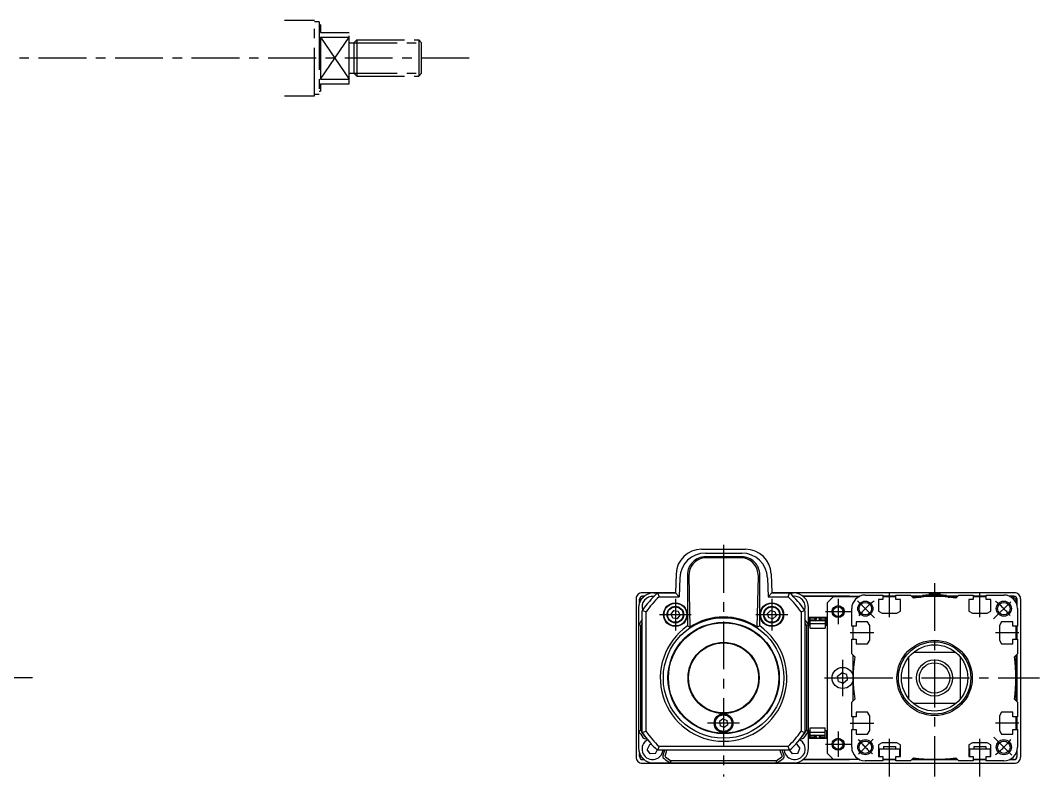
# Model space of a CAD drawing. Extents: x 0 to 1003, y -8 to 466.
# Drawn here: x 664.7 to 1002.9, y 199 to 449.8 of the extents above; entities that cross this region are included whole.
import ezdxf

# ---------------------------------------------------------------- set-up
doc = ezdxf.new("R2010")
doc.units = 0
doc.header["$LTSCALE"] = 0.5
doc.linetypes.add('CENTER', pattern=[50.8, 31.75, -6.35, 6.35, -6.35])
doc.linetypes.add('PHANTOM', pattern=[63.5, 31.75, -6.35, 6.35, -6.35, 6.35, -6.35])
for name, color, linetype in [('MSM_CENTER', 1, 'CENTER'), ('MSM_CONTINUOUS', 7, 'CONTINUOUS'), ('MSM_IMAGINARY', 6, 'PHANTOM'), ('MSM_NARROW', 5, 'CONTINUOUS')]:
    doc.layers.add(name, color=color, linetype=linetype)

msp = doc.modelspace()

# ---------------------------------------------------------------- linework, layer by layer
at = {"layer": 'MSM_CENTER'}
for p, q in [((813.63, 437.32), (268.61, 437.32)), ((898.05, 275.88), (898.05, 199.02)), ((968.05, 263.22), (968.05, 199.02)), ((882.05, 258.03), (882.05, 247.45)), ((914.05, 258.03), (914.05, 247.45)), ((936.05, 257.93), (936.05, 249.55)), ((948.11, 251.68), (942.47, 257.31)), ((953.05, 251.94), (953.05, 259.74)), ((983.05, 251.94), (983.05, 259.74)), ((931.86, 253.74), (940.24, 253.74)), ((987.62, 251.3), (993.3, 256.99)), ((876.76, 252.74), (887.34, 252.74)), ((908.76, 252.74), (919.34, 252.74)), ((947.85, 246.74), (940.05, 246.74)), ((996.05, 246.74), (988.25, 246.74)), ((937.55, 237.78), (937.55, 225.7)), ((668.76, 231.74), (256.33, 231.74)), ((931.51, 231.74), (943.59, 231.74)), ((938.35, 231.74), (1002.9, 231.74)), ((898.05, 222.03), (898.05, 211.45)), ((903.34, 216.74), (892.76, 216.74)), ((940.05, 216.74), (947.85, 216.74)), ((996.05, 216.74), (988.25, 216.74)), ((936.05, 213.93), (936.05, 205.55)), ((931.86, 209.74), (940.24, 209.74)), ((947.71, 211.39), (942.78, 206.46)), ((953.05, 199.02), (953.05, 211.54)), ((983.05, 199.02), (983.05, 211.54)), ((987.72, 212.07), (993.71, 206.08))]:
    msp.add_line(p, q, dxfattribs=at)
for start, end in [(128.1239, 140.7358), (39.6065, 51.4367), (218.794, 230.6091), (308.533, 321.1698)]:
    msp.add_arc((968.05, 231.74), 32.5, start, end, dxfattribs=at)
at = {"layer": 'MSM_CONTINUOUS'}
for p, q in [((890.76, 274.44), (905.34, 274.44)), ((892.01, 273.14), (904.09, 273.14)), ((904.05, 271.94), (892.05, 271.94)), ((903.74, 271.62), (892.36, 271.62)), ((882.27, 266.24), (882.05, 259.94)), ((883.52, 264.95), (883.3, 258.64)), ((886.05, 265.94), (886.05, 248.97)), ((886.64, 266.74), (886.49, 265.5)), ((886.49, 265.5), (886.88, 248.53)), ((909.22, 248.53), (909.61, 265.5)), ((909.61, 265.5), (909.46, 266.74)), ((910.05, 248.97), (910.05, 265.94)), ((912.58, 264.95), (912.8, 258.64)), ((913.83, 266.24), (914.05, 259.94)), ((869.05, 257.99), (869.05, 205.49)), ((870.2, 256.77), (870.2, 257.84)), ((870.2, 257.84), (870.23, 257.81)), ((870.23, 257.81), (870.23, 256.84)), ((870.55, 257.74), (871.55, 258.74)), ((870.55, 257.74), (870.55, 257.49)), ((882.05, 259.99), (871.05, 259.99)), ((871.2, 258.84), (871.72, 258.84)), ((871.23, 258.81), (871.2, 258.84)), ((871.69, 258.81), (871.23, 258.81)), ((871.6, 258.74), (871.55, 258.74)), ((874.85, 259.94), (882.05, 259.94)), ((876.14, 259.94), (876.64, 258.64)), ((876.64, 258.64), (883.3, 258.64)), ((883.3, 258.64), (882.05, 259.94)), ((914.05, 259.94), (912.8, 258.64)), ((912.8, 258.64), (919.46, 258.64)), ((994.55, 259.99), (914.05, 259.99)), ((914.05, 259.94), (921.25, 259.94)), ((919.46, 258.64), (919.97, 259.94)), ((924.38, 258.84), (943.2, 258.84)), ((939.78, 258.81), (924.41, 258.81)), ((934.55, 258.74), (924.5, 258.74)), ((934.55, 258.74), (932.55, 256.74)), ((934.55, 258.74), (942.99, 258.74)), ((939.78, 258.81), (939.8, 258.79)), ((939.78, 258.74), (939.78, 258.81)), ((939.8, 258.79), (943.1, 258.79)), ((939.8, 258.79), (939.8, 258.74)), ((945.05, 259.24), (950.9, 259.24)), ((950.9, 257.74), (949.4, 257.74)), ((949.4, 257.74), (949.4, 253.94)), ((950.9, 259.24), (950.9, 257.74)), ((955.2, 258.84), (950.9, 258.84)), ((950.9, 258.81), (955.2, 258.81)), ((950.9, 258.74), (955.2, 258.74)), ((955.2, 257.74), (955.2, 259.24)), ((955.2, 259.24), (960.05, 259.24)), ((956.7, 257.74), (955.2, 257.74)), ((956.7, 253.94), (956.7, 257.74)), ((960.05, 259.24), (961.04, 258.24)), ((964.08, 258.84), (960.45, 258.84)), ((960.48, 258.81), (964.08, 258.81)), ((960.55, 258.74), (964.09, 258.74)), ((963.05, 258.49), (963.05, 258.54)), ((963.05, 258.54), (963.58, 258.54)), ((966.25, 259.34), (964.05, 259.08)), ((964.05, 259.08), (964.11, 258.58)), ((964.05, 259.08), (972.05, 259.08)), ((966.25, 259.74), (966.25, 259.34)), ((966.25, 259.74), (969.85, 259.74)), ((966.25, 259.34), (969.85, 259.34)), ((969.85, 259.34), (969.85, 259.74)), ((972.05, 259.08), (969.85, 259.34)), ((971.99, 258.58), (972.05, 259.08)), ((972.01, 258.74), (975.55, 258.74)), ((975.65, 258.84), (972.02, 258.84)), ((972.02, 258.81), (975.62, 258.81)), ((972.52, 258.54), (973.05, 258.54)), ((973.05, 258.49), (973.05, 258.54)), ((975.06, 258.24), (976.05, 259.24)), ((976.05, 259.24), (980.9, 259.24)), ((980.9, 257.74), (979.4, 257.74)), ((979.4, 257.74), (979.4, 253.94)), ((980.9, 259.24), (980.9, 257.74)), ((985.2, 258.84), (980.9, 258.84)), ((980.9, 258.81), (985.2, 258.81)), ((980.9, 258.74), (985.2, 258.74)), ((985.2, 257.74), (985.2, 259.24)), ((985.2, 259.24), (991.05, 259.24)), ((986.7, 257.74), (985.2, 257.74)), ((986.7, 253.94), (986.7, 257.74)), ((994.4, 258.84), (992.91, 258.84)), ((993, 258.79), (994.36, 258.79)), ((993.11, 258.74), (994.05, 258.74)), ((995.05, 257.74), (994.05, 258.74)), ((995.05, 257.74), (995.05, 256.8)), ((995.36, 257.79), (995.36, 256.04)), ((995.4, 255.89), (995.4, 257.84)), ((996.55, 257.99), (996.55, 205.49)), ((869.85, 254.94), (869.85, 208.54)), ((872.34, 253.63), (871.05, 254.03)), ((871.05, 213.65), (871.05, 254.03)), ((872.34, 214.04), (872.34, 253.63)), ((880.62, 252.92), (881.5, 254.07)), ((881.5, 254.07), (882.93, 253.88)), ((882.93, 253.88), (883.48, 252.55)), ((912.65, 253.1), (913.66, 254.13)), ((913.66, 254.13), (915.06, 253.77)), ((915.06, 253.77), (915.45, 252.38)), ((925.05, 254.03), (923.76, 253.63)), ((923.76, 253.63), (923.76, 214.04)), ((925.05, 254.03), (925.05, 213.65)), ((926.25, 208.54), (926.25, 254.94)), ((932.55, 206.74), (932.55, 256.74)), ((940.55, 248.89), (940.55, 254.74)), ((949.4, 253.94), (950.61, 253.24)), ((955.49, 253.24), (956.7, 253.94)), ((979.4, 253.94), (980.61, 253.24)), ((985.49, 253.24), (986.7, 253.94)), ((995.55, 254.74), (995.55, 248.89)), ((881.17, 251.59), (880.62, 252.92)), ((882.6, 251.4), (881.17, 251.59)), ((883.48, 252.55), (882.6, 251.4)), ((913.04, 251.71), (912.65, 253.1)), ((914.44, 251.35), (913.04, 251.71)), ((915.45, 252.38), (914.44, 251.35)), ((926.3, 251.74), (926.3, 249.24)), ((932.3, 251.74), (926.3, 251.74)), ((926.8, 248.29), (926.8, 251.74)), ((928.8, 251.28), (926.8, 251.28)), ((926.8, 250.78), (928.3, 250.78)), ((931.8, 250.68), (926.8, 250.68)), ((928.3, 251.74), (928.3, 250.78)), ((928.3, 250.78), (928.35, 250.73)), ((930.25, 250.73), (928.35, 250.73)), ((928.8, 251.28), (928.8, 251.74)), ((928.84, 251.25), (928.8, 251.28)), ((928.83, 251.74), (928.84, 251.25)), ((929.76, 251.25), (929.77, 251.74)), ((929.8, 251.28), (929.76, 251.25)), ((929.8, 251.74), (929.8, 251.28)), ((931.8, 251.28), (929.8, 251.28)), ((930.3, 250.78), (930.25, 250.73)), ((930.3, 251.74), (930.3, 250.78)), ((930.3, 250.78), (931.8, 250.78)), ((931.8, 251.74), (931.8, 248.29)), ((932.3, 249.24), (932.3, 251.74)), ((945.85, 250.39), (942.05, 250.39)), ((942.05, 250.39), (942.05, 248.89)), ((946.55, 249.17), (945.85, 250.39)), ((950.61, 253.24), (955.49, 253.24)), ((980.61, 253.24), (985.49, 253.24)), ((990.25, 250.39), (989.55, 249.17)), ((994.05, 250.39), (990.25, 250.39)), ((994.05, 248.89), (994.05, 250.39)), ((870.55, 249.15), (869.85, 249.35)), ((870.55, 214.32), (870.55, 249.15)), ((886.05, 248.97), (886.88, 248.53)), ((910.05, 248.97), (909.22, 248.53)), ((926.25, 249.35), (925.55, 249.15)), ((925.55, 249.15), (925.55, 214.32)), ((926.3, 249.24), (926.8, 249.24)), ((926.8, 249.79), (931.8, 249.79)), ((926.8, 248.29), (931.8, 248.29)), ((931.8, 249.24), (932.3, 249.24)), ((942.05, 248.89), (940.55, 248.89)), ((941.05, 244.59), (941.05, 248.89)), ((946.55, 244.3), (946.55, 249.17)), ((989.55, 249.17), (989.55, 244.3)), ((995.55, 248.89), (994.05, 248.89)), ((995.05, 248.89), (995.05, 244.59)), ((995.37, 248.89), (995.37, 244.59)), ((995.4, 244.59), (995.4, 248.89)), ((940.55, 239.74), (940.55, 244.59)), ((940.55, 244.59), (942.05, 244.59)), ((942.05, 244.59), (942.05, 243.09)), ((945.85, 243.09), (946.55, 244.3)), ((989.55, 244.3), (990.25, 243.09)), ((994.05, 243.09), (994.05, 244.59)), ((994.05, 244.59), (995.55, 244.59)), ((995.55, 244.59), (995.55, 239.74)), ((942.05, 243.09), (945.85, 243.09)), ((961.07, 240.24), (975.03, 240.24)), ((990.25, 243.09), (994.05, 243.09)), ((941.54, 238.74), (940.55, 239.74)), ((941.05, 224.24), (941.05, 239.24)), ((959.55, 224.75), (959.55, 238.72)), ((976.55, 238.72), (976.55, 224.75)), ((995.55, 239.74), (994.56, 238.74)), ((995.05, 239.24), (995.05, 224.24)), ((995.37, 239.56), (995.37, 223.91)), ((995.4, 223.89), (995.4, 239.59)), ((935.89, 232.36), (937.26, 233.48)), ((938.92, 232.86), (937.26, 233.48)), ((936.18, 230.61), (935.89, 232.36)), ((936.18, 230.61), (937.84, 229.99)), ((939.21, 231.11), (937.84, 229.99)), ((939.21, 231.11), (938.92, 232.86)), ((940.55, 223.74), (941.54, 224.73)), ((940.55, 218.89), (940.55, 223.74)), ((975.03, 223.24), (961.07, 223.24)), ((994.56, 224.73), (995.55, 223.74)), ((995.55, 223.74), (995.55, 218.89)), ((945.85, 220.39), (942.05, 220.39)), ((942.05, 220.39), (942.05, 218.89)), ((946.55, 219.17), (945.85, 220.39)), ((990.25, 220.39), (989.55, 219.17)), ((994.05, 220.39), (990.25, 220.39)), ((994.05, 218.89), (994.05, 220.39)), ((897.85, 218.2), (896.68, 217.29)), ((896.68, 217.29), (896.88, 215.83)), ((897.85, 218.2), (899.22, 217.64)), ((899.42, 216.18), (899.22, 217.64)), ((942.05, 218.89), (940.55, 218.89)), ((941.05, 214.59), (941.05, 218.89)), ((946.55, 214.3), (946.55, 219.17)), ((989.55, 219.17), (989.55, 214.3)), ((995.55, 218.89), (994.05, 218.89)), ((995.05, 218.89), (995.05, 214.59)), ((995.37, 218.89), (995.37, 214.59)), ((995.4, 214.59), (995.4, 218.89)), ((870.55, 214.32), (869.85, 214.12)), ((871.05, 213.65), (872.34, 214.04)), ((898.25, 215.27), (896.88, 215.83)), ((899.42, 216.18), (898.25, 215.27)), ((923.76, 214.04), (925.05, 213.65)), ((926.25, 214.12), (925.55, 214.32)), ((926.3, 214.24), (926.3, 211.74)), ((926.8, 214.24), (926.3, 214.24)), ((926.75, 214.24), (926.8, 214.19)), ((926.8, 215.19), (931.8, 215.19)), ((926.8, 211.74), (926.8, 215.19)), ((931.8, 213.69), (926.8, 213.69)), ((931.8, 211.74), (931.8, 215.19)), ((932.3, 214.24), (931.8, 214.24)), ((931.85, 214.24), (931.8, 214.19)), ((932.3, 211.74), (932.3, 214.24)), ((940.55, 208.74), (940.55, 214.59)), ((940.55, 214.59), (942.05, 214.59)), ((942.05, 214.59), (942.05, 213.09)), ((942.05, 213.09), (945.85, 213.09)), ((945.85, 213.09), (946.55, 214.3)), ((989.55, 214.3), (990.25, 213.09)), ((990.25, 213.09), (994.05, 213.09)), ((994.05, 213.09), (994.05, 214.59)), ((994.05, 214.59), (995.55, 214.59)), ((995.55, 214.59), (995.55, 208.74)), ((874.18, 209.68), (873.46, 209.61)), ((922.36, 209.78), (921.98, 209.74)), ((922.36, 209.78), (923.39, 208.33)), ((926.3, 211.74), (932.3, 211.74)), ((926.8, 212.79), (931.8, 212.79)), ((928.3, 212.69), (926.8, 212.69)), ((926.8, 212.19), (928.8, 212.19)), ((928.3, 212.69), (928.35, 212.74)), ((928.3, 211.74), (928.3, 212.69)), ((928.35, 212.74), (930.25, 212.74)), ((928.8, 212.19), (928.84, 212.22)), ((928.8, 211.74), (928.8, 212.19)), ((928.84, 212.22), (928.83, 211.74)), ((929.76, 212.22), (929.8, 212.19)), ((929.76, 212.22), (929.77, 211.74)), ((929.8, 212.19), (931.8, 212.19)), ((929.8, 212.19), (929.8, 211.74)), ((930.3, 212.69), (930.25, 212.74)), ((931.8, 212.69), (930.3, 212.69)), ((930.3, 211.74), (930.3, 212.69)), ((950.61, 210.24), (949.4, 209.54)), ((955.49, 210.24), (950.61, 210.24)), ((956.7, 209.54), (955.49, 210.24)), ((980.61, 210.24), (979.4, 209.54)), ((985.49, 210.24), (980.61, 210.24)), ((986.7, 209.54), (985.49, 210.24)), ((870.2, 205.64), (870.2, 206.7)), ((870.23, 206.63), (870.23, 205.66)), ((873.46, 209.61), (872.71, 208.01)), ((873.74, 206.56), (872.71, 208.01)), ((875.5, 206.72), (873.74, 206.56)), ((875.5, 206.72), (876.02, 207.84)), ((876.64, 209.03), (876.14, 207.74)), ((919.97, 207.74), (876.14, 207.74)), ((919.46, 209.03), (876.64, 209.03)), ((878.03, 206.27), (878.47, 207.49)), ((878.47, 207.49), (878.51, 207.74)), ((878.64, 205.93), (879.12, 207.19)), ((879.12, 207.19), (879.21, 207.74)), ((916.98, 207.19), (916.89, 207.74)), ((917.46, 205.93), (916.98, 207.19)), ((917.63, 207.49), (917.59, 207.74)), ((918.07, 206.27), (917.63, 207.49)), ((919.97, 207.74), (919.46, 209.03)), ((920.88, 206.56), (920.01, 207.78)), ((922.64, 206.72), (920.88, 206.56)), ((922.64, 206.72), (923.39, 208.33)), ((932.55, 206.74), (934.55, 204.74)), ((949.4, 209.54), (949.4, 205.74)), ((949.65, 208.19), (956.45, 208.19)), ((949.65, 208.19), (949.65, 205.74)), ((951.05, 208.99), (951.05, 208.19)), ((951.05, 208.99), (955.05, 208.99)), ((955.05, 208.99), (955.05, 208.19)), ((956.45, 208.19), (956.45, 205.74)), ((956.7, 205.74), (956.7, 209.54)), ((979.4, 209.54), (979.4, 205.74)), ((979.65, 208.19), (986.45, 208.19)), ((979.65, 208.19), (979.65, 205.74)), ((981.05, 208.99), (981.05, 208.19)), ((981.05, 208.99), (985.05, 208.99)), ((985.05, 208.99), (985.05, 208.19)), ((986.45, 208.19), (986.45, 205.74)), ((986.7, 205.74), (986.7, 209.54)), ((995.36, 207.43), (995.36, 205.68)), ((995.4, 205.64), (995.4, 207.58)), ((870.23, 205.66), (870.2, 205.64)), ((870.55, 205.98), (870.55, 205.74)), ((871.55, 204.74), (870.55, 205.74)), ((871.05, 203.49), (994.55, 203.49)), ((871.2, 204.64), (871.23, 204.66)), ((871.72, 204.64), (871.2, 204.64)), ((871.23, 204.66), (871.69, 204.66)), ((871.55, 204.74), (871.6, 204.74)), ((874.85, 203.54), (921.25, 203.54)), ((880.43, 203.54), (880.64, 204.24)), ((915.46, 204.24), (880.64, 204.24)), ((915.67, 203.54), (915.46, 204.24)), ((943.2, 204.64), (924.38, 204.64)), ((924.41, 204.66), (939.78, 204.66)), ((942.99, 204.74), (924.5, 204.74)), ((939.78, 204.66), (939.78, 204.74)), ((939.8, 204.68), (939.78, 204.66)), ((939.8, 204.68), (939.8, 204.74)), ((943.1, 204.68), (939.8, 204.68)), ((950.9, 204.24), (945.05, 204.24)), ((949.4, 205.74), (950.9, 205.74)), ((950.9, 205.74), (950.9, 204.24)), ((955.2, 204.74), (950.9, 204.74)), ((955.2, 204.66), (950.9, 204.66)), ((950.9, 204.64), (955.2, 204.64)), ((955.2, 204.24), (955.2, 205.74)), ((955.2, 205.74), (956.7, 205.74)), ((960.05, 204.24), (955.2, 204.24)), ((961.04, 205.23), (960.05, 204.24)), ((960.45, 204.64), (975.65, 204.64)), ((975.62, 204.66), (960.48, 204.66)), ((975.55, 204.74), (960.55, 204.74)), ((976.05, 204.24), (975.06, 205.23)), ((980.9, 204.24), (976.05, 204.24)), ((979.4, 205.74), (980.9, 205.74)), ((980.9, 205.74), (980.9, 204.24)), ((985.2, 204.74), (980.9, 204.74)), ((985.2, 204.66), (980.9, 204.66)), ((980.9, 204.64), (985.2, 204.64)), ((985.2, 204.24), (985.2, 205.74)), ((985.2, 205.74), (986.7, 205.74)), ((991.05, 204.24), (985.2, 204.24)), ((992.91, 204.64), (994.4, 204.64)), ((994.36, 204.68), (993, 204.68))]:
    msp.add_line(p, q, dxfattribs=at)
for centre, radius in [((882.05, 252.74), 3.93), ((882.05, 252.74), 3.85), ((882.05, 252.74), 3.75), ((882.05, 252.74), 2.75), ((882.05, 252.74), 2.55), ((914.05, 252.74), 3.93), ((914.05, 252.74), 3.85), ((914.05, 252.74), 3.75), ((914.05, 252.74), 2.75), ((914.05, 252.74), 2.55), ((936.05, 253.74), 1.62), ((945.07, 254.72), 2.07), ((991.03, 254.72), 2.07), ((898.05, 231.74), 19.99), ((898.05, 231.74), 18.48), ((898.05, 231.74), 18.3), ((898.05, 231.74), 11.8), ((968.05, 231.74), 12.5), ((968.05, 231.74), 12), ((898.05, 231.74), 11.62), ((968.05, 231.74), 11), ((968.05, 231.74), 6), ((937.55, 231.74), 3.5), ((898.05, 216.74), 3.12), ((898.05, 216.74), 3), ((898.05, 216.74), 2.75), ((936.05, 209.74), 1.62), ((945.07, 208.76), 2.07), ((991.03, 208.76), 2.07)]:
    msp.add_circle(centre, radius, dxfattribs=at)
for centre, radius, start, end in [((890.77, 265.94), 8.5, 90.0169, 177.9831), ((905.34, 265.94), 8.5, 2.0169, 89.9831), ((892.01, 264.65), 8.49, 89.9869, 178.0131), ((892.05, 265.94), 5.99, 89.9856, 180.0144), ((892.35, 265.85), 5.78, 89.8933, 171.1114), ((903.75, 265.85), 5.77, 8.8812, 90.1098), ((904.06, 265.94), 5.99, 359.9856, 90.0144), ((904.1, 264.65), 8.49, 1.9868, 90.0131), ((871.05, 257.99), 2, 89.9919, 180.0082), ((874.85, 254.94), 5, 90, 180), ((871.2, 257.84), 1, 89.9992, 180.0007), ((871.23, 257.81), 1, 89.9992, 180.0011), ((874.48, 255.31), 3.5, 82.615, 198.5577), ((898.05, 235.94), 32.5, 132.3995, 146.1778), ((898.05, 235.94), 31.21, 133.3116, 145.4633), ((898.05, 235.94), 31.21, 34.5367, 46.6884), ((898.05, 235.94), 32.5, 33.8222, 47.6005), ((921.62, 255.31), 3.5, 35.205, 97.385), ((921.25, 254.94), 5, 0, 90), ((921.62, 255.31), 3.5, 341.4423, 35.205), ((945.05, 254.74), 4.5, 90, 180), ((968.05, 208.74), 50, 81.9445, 98.0555), ((991.05, 254.74), 4.5, 0, 90), ((994.36, 257.79), 1, 359.999, 90.0009), ((994.4, 257.84), 1, 359.999, 90.0009), ((994.55, 257.99), 2, 359.9918, 90.0082), ((898.05, 231.74), 33.25, 144.2948, 148.0078), ((898.05, 232.08), 19.89, 55.8255, 124.1745), ((898.05, 231.74), 33.25, 31.9922, 35.7052), ((928.3, 251.28), 0.5, 270.005, 359.9952), ((928.33, 251.24), 0.504, 272.0393, 1.2677), ((930.25, 251.23), 0.492, 177.3421, 269.3507), ((930.3, 251.28), 0.5, 180.0048, 269.995), ((898.05, 231.74), 32.55, 146.0467, 147.6563), ((898.05, 231.74), 21, 124.8499, 55.1501), ((898.05, 231.74), 32.55, 32.3437, 33.9533), ((991.05, 231.74), 50, 171.9445, 188.0555), ((945.05, 231.74), 50, 351.9445, 8.0555), ((898.05, 231.74), 33.25, 211.9922, 216.4203), ((898.05, 231.74), 32.55, 212.3437, 216.4203), ((898.05, 231.74), 32.5, 213.8222, 227.6005), ((898.05, 231.74), 31.21, 214.5367, 226.6884), ((898.05, 231.74), 31.21, 313.3116, 325.4633), ((898.05, 231.74), 32.5, 312.3995, 326.1778), ((898.05, 231.74), 32.55, 323.5797, 327.6563), ((898.05, 231.74), 33.25, 323.5797, 328.0078), ((874.48, 208.17), 3.5, 118.2898, 352.943), ((872.1, 212.59), 1, 216.4203, 292.8012), ((872.1, 212.59), 0.3, 216.4203, 250.1246), ((921.62, 208.17), 3.5, 187.057, 61.7102), ((924, 212.59), 1, 247.1988, 323.5797), ((924, 212.59), 0.3, 289.8754, 323.5797), ((928.3, 212.19), 0.5, 0.0048, 89.995), ((928.35, 212.25), 0.492, 357.3421, 89.3507), ((930.25, 212.25), 0.492, 90.6493, 182.6577), ((930.3, 212.19), 0.5, 90.005, 179.9952), ((874.85, 208.54), 5, 180, 270), ((921.25, 208.54), 5, 270, 0), ((945.05, 208.74), 4.5, 180, 270), ((991.05, 208.74), 4.5, 270, 0), ((871.05, 205.49), 2, 179.9918, 270.0081), ((871.2, 205.64), 1, 179.9993, 270.0008), ((871.23, 205.66), 1, 179.9989, 270.0008), ((878.9, 205.78), 1, 150.7941, 233.5797), ((898.05, 231.74), 33.25, 233.5797, 238.0078), ((878.9, 205.78), 0.3, 150.7941, 233.5797), ((898.05, 231.74), 32.55, 233.5797, 237.6563), ((898.05, 231.74), 32.55, 302.3437, 306.4203), ((898.05, 231.74), 33.25, 301.9922, 306.4203), ((917.2, 205.78), 0.3, 306.4203, 29.2059), ((917.2, 205.78), 1, 306.4203, 29.2059), ((968.05, 254.74), 50, 261.9445, 278.0555), ((994.36, 205.68), 1, 269.9991, 0.001), ((994.4, 205.64), 1, 269.9991, 0.001), ((994.55, 205.49), 2, 269.9918, 0.0082)]:
    msp.add_arc(centre, radius, start, end, dxfattribs=at)
at = {"layer": 'MSM_IMAGINARY'}
for p, q in [((762.36, 449.82), (752.36, 449.82)), ((762.36, 424.82), (762.36, 449.82)), ((763.86, 449.32), (762.36, 449.32)), ((763.86, 449.32), (763.86, 425.32)), ((764.36, 448.32), (763.86, 448.32)), ((764.36, 448.32), (764.36, 445.82)), ((764.36, 445.82), (773.86, 445.82)), ((764.36, 444.3), (773.86, 444.3)), ((764.36, 444.3), (764.36, 430.33)), ((773.86, 428.82), (773.86, 445.82)), ((775.42, 442.37), (776.36, 443.32)), ((776.36, 443.32), (776.36, 431.32)), ((776.36, 443.32), (796.92, 443.32)), ((796.92, 443.32), (796.92, 431.32)), ((797.86, 442.37), (796.92, 443.32)), ((773.86, 442.37), (797.86, 442.37)), ((775.42, 442.37), (775.42, 432.26)), ((797.86, 432.26), (797.86, 442.37)), ((764.36, 430.33), (773.86, 430.33)), ((773.86, 432.26), (797.86, 432.26)), ((776.36, 431.32), (775.42, 432.26)), ((776.36, 431.32), (796.92, 431.32)), ((796.92, 431.32), (797.86, 432.26)), ((763.86, 426.32), (764.36, 426.32)), ((764.36, 428.82), (773.86, 428.82)), ((764.36, 428.82), (764.36, 426.32)), ((752.36, 424.82), (762.36, 424.82)), ((762.36, 425.32), (763.86, 425.32))]:
    msp.add_line(p, q, dxfattribs=at)
at = {"layer": 'MSM_NARROW'}
for p, q in [((764.36, 430.33), (773.86, 444.3)), ((764.36, 444.3), (773.86, 430.33))]:
    msp.add_line(p, q, dxfattribs=at)
for centre, radius in [((945.07, 254.72), 2.5), ((991.03, 254.72), 2.5), ((936.05, 253.74), 2), ((968.05, 231.74), 5.05), ((936.05, 209.74), 2), ((945.07, 208.76), 2.5), ((991.03, 208.76), 2.5)]:
    msp.add_circle(centre, radius, dxfattribs=at)

doc.saveas('drawing.dxf')
